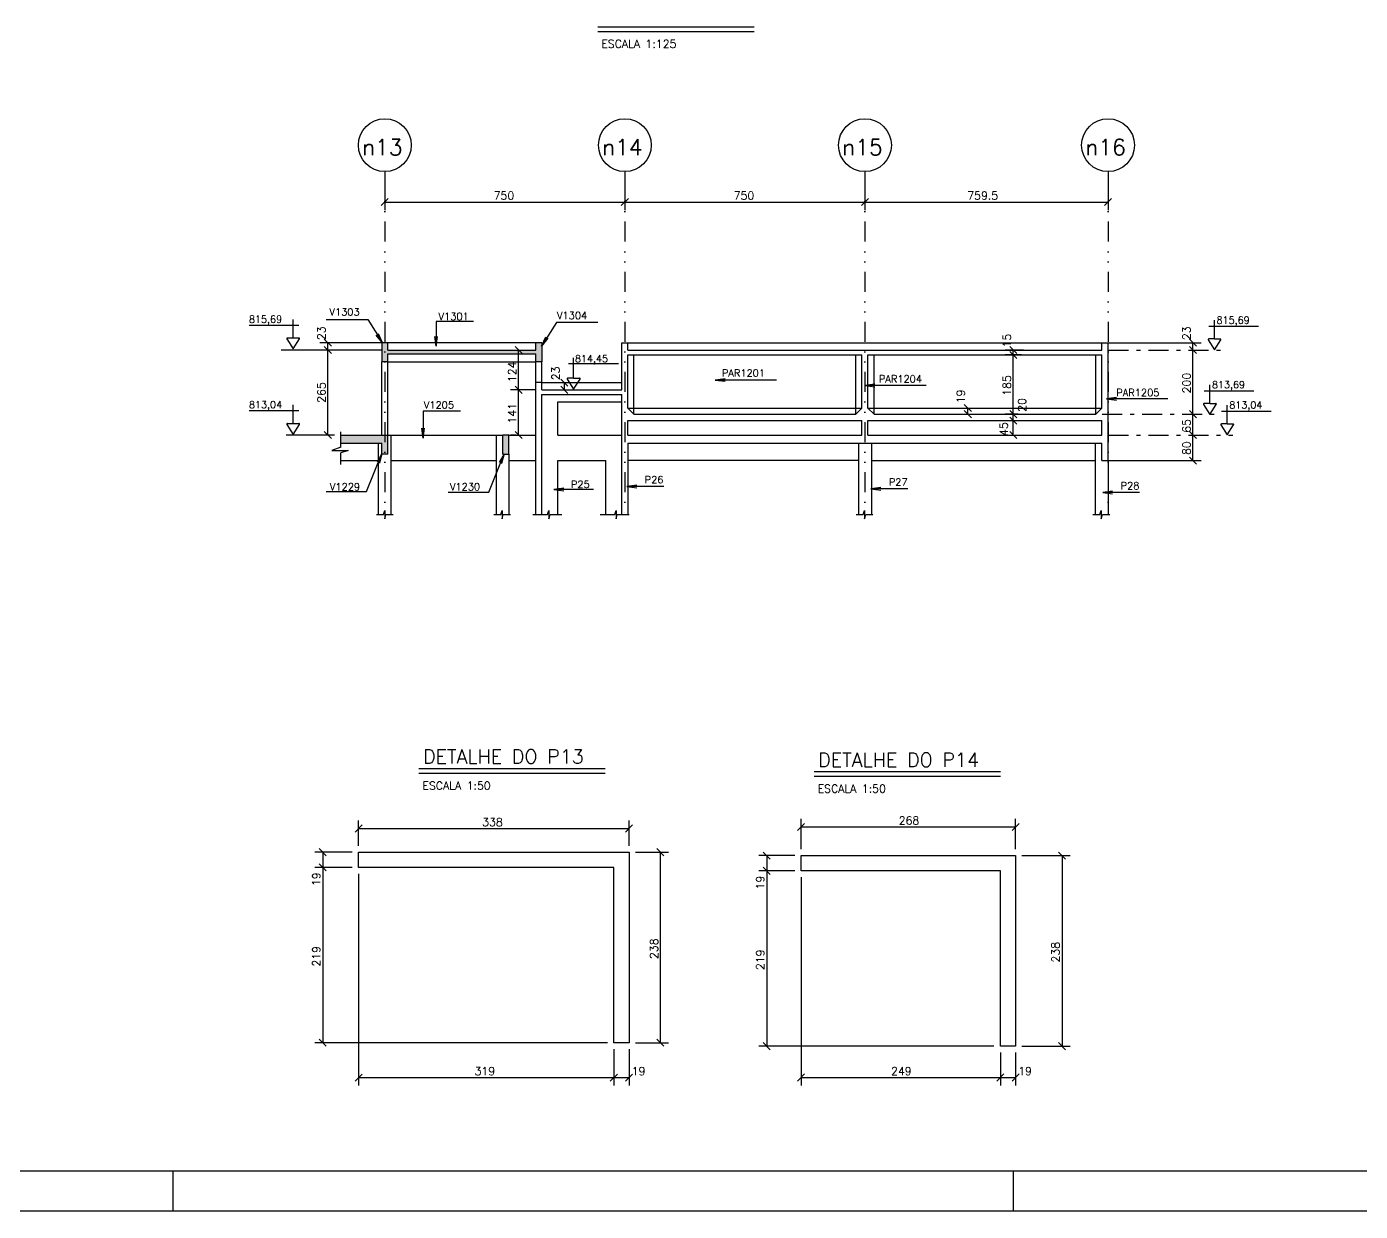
# Model space of a CAD drawing. Extents: x 569026 to 582176, y -496 to 6929.
# Drawn here: x 573843 to 578009, y -496 to 3203 of the extents above; entities that cross this region are included whole.
import ezdxf

# ---------------------------------------------------------------- set-up
doc = ezdxf.new("R2010")
doc.units = 0
doc.header["$LTSCALE"] = 125
doc.header["$MEASUREMENT"] = 0
doc.linetypes.add('DIVIDE', pattern=[1.25, 0.5, -0.25, 0, -0.25, 0, -0.25])
doc.linetypes.add('ESTILO_TQS_0003', pattern=[1, 0.5, -0.2, 0.1, -0.2])
doc.layers.get('0').update_dxf_attribs({"linetype": 'CONTINUOUS'})
for name, color, linetype in [('204', 14, 'ESTILO_TQS_0003'), ('205', 14, 'DIVIDE'), ('216', 7, 'CONTINUOUS'), ('220', 4, 'CONTINUOUS'), ('221', 5, 'CONTINUOUS'), ('222', 6, 'CONTINUOUS'), ('230', 7, 'CONTINUOUS'), ('238', 11, 'CONTINUOUS'), ('250', 5, 'CONTINUOUS'), ('253', 253, 'CONTINUOUS')]:
    doc.layers.add(name, color=color, linetype=linetype)
doc.styles.get("Standard").update_dxf_attribs({"font": 'ROMANS.SHX'})

msp = doc.modelspace()

# ---------------------------------------------------------------- linework, layer by layer
for p, q in [((574300.9, -496.1), (574300.9, -371.1)), ((576925.9, -496.1), (576925.9, -371.1)), ((582175.9, -496.1), (569025.9, -496.1))]:
    msp.add_line(p, q)
at = {"layer": '204'}
for p, q in [((577222.2, 2193.1), (577587.2, 2193.1)), ((577203.2, 1993.1), (577557.9, 1993.1)), ((577222.2, 1928.1), (577610.8, 1928.1))]:
    msp.add_line(p, q, dxfattribs=at)
at = {"layer": '205'}
for p, q in [((574961.7, 2750.8), (574961.7, 1680.2)), ((575711.7, 2750.8), (575711.7, 1680.2)), ((576461.7, 2750.8), (576461.7, 1680.2)), ((577221.2, 2750.8), (577221.2, 1680.2))]:
    msp.add_line(p, q, dxfattribs=at)
at = {"layer": '216'}
for p, q in [((574950.6, 2644.6), (574972.7, 2666.7)), ((575700.6, 2644.6), (575722.7, 2666.7)), ((575700.6, 2644.6), (575722.7, 2666.7)), ((576450.6, 2644.6), (576472.7, 2666.7)), ((576450.6, 2644.6), (576472.7, 2666.7)), ((577210.1, 2644.6), (577232.2, 2666.7)), ((574794.8, 2205.1), (574772.7, 2227.2)), ((577497.6, 2205.1), (577475.6, 2227.2)), ((574794.8, 2182.1), (574772.7, 2204.2)), ((574794.8, 2182.1), (574772.7, 2204.2)), ((575390.9, 2182.1), (575368.8, 2204.2)), ((576936.1, 2182.1), (576914, 2204.2)), ((576936.1, 2167.1), (576914, 2189.2)), ((576936.1, 2167.1), (576914, 2189.2)), ((577497.6, 2182.1), (577475.6, 2204.2)), ((577497.6, 2182.1), (577475.6, 2204.2)), ((575511.1, 2102.2), (575533.2, 2080.1)), ((575390.9, 2058.1), (575368.8, 2080.2)), ((575390.9, 2058.1), (575368.8, 2080.2)), ((575511.1, 2080.2), (575533.2, 2058.1)), ((576794.1, 2001.1), (576772, 2023.2)), ((576794.1, 1982.1), (576772, 2004.2)), ((576936.1, 1982.1), (576914, 2004.2)), ((576936.1, 1982.1), (576914, 2004.2)), ((577497.6, 1982.1), (577475.6, 2004.2)), ((577497.6, 1982.1), (577475.6, 2004.2)), ((576936.1, 1962.1), (576914, 1984.2)), ((576936.1, 1962.1), (576914, 1984.2)), ((574794.8, 1917.1), (574772.7, 1939.2)), ((575390.9, 1917.1), (575368.8, 1939.2)), ((576936.1, 1917.1), (576914, 1939.2)), ((577497.6, 1917.1), (577475.6, 1939.2)), ((577497.6, 1917.1), (577475.6, 1939.2)), ((577497.6, 1837.1), (577475.6, 1859.2)), ((574868.6, 688.3), (574890.7, 710.4)), ((575713.6, 688.3), (575735.7, 710.4)), ((576251.2, 693.2), (576273.3, 715.3)), ((576921.2, 693.2), (576943.3, 715.3)), ((574756.6, 636.4), (574778.7, 614.3)), ((575833.7, 614.3), (575811.6, 636.4)), ((576143.6, 625.7), (576165.7, 603.6)), ((577066.4, 625.7), (577088.5, 603.6)), ((574756.6, 588.9), (574778.7, 566.8)), ((574756.6, 588.9), (574778.7, 566.8)), ((576143.6, 578.2), (576165.7, 556.1)), ((576143.6, 578.2), (576165.7, 556.1)), ((574756.6, 41.4), (574778.7, 19.3)), ((575833.7, 19.3), (575811.6, 41.4)), ((576143.6, 30.7), (576165.7, 8.6)), ((577066.4, 30.7), (577088.5, 8.6)), ((574868.6, -89.6), (574890.7, -67.5)), ((575666.1, -89.6), (575688.2, -67.5)), ((575666.1, -89.6), (575688.2, -67.5)), ((575713.6, -89.6), (575735.7, -67.5)), ((576251.2, -89.4), (576273.3, -67.3)), ((576873.7, -89.4), (576895.8, -67.3)), ((576873.7, -89.4), (576895.8, -67.3)), ((576921.2, -89.4), (576943.3, -67.3))]:
    msp.add_line(p, q, dxfattribs=at)
at = {"layer": '220'}
for p, q in [((574971.2, 2216.1), (574952.2, 2216.1)), ((574952.2, 2216.1), (574952.2, 2156.1)), ((574971.2, 2193.1), (574971.2, 2216.1)), ((575452.2, 2216.1), (575433.2, 2216.1)), ((575433.2, 2193.1), (575433.2, 2216.1)), ((575452.2, 2216.1), (575452.2, 2156.1)), ((575702.2, 2216.1), (575721.2, 2216.1)), ((575702.2, 2069.1), (575702.2, 2216.1)), ((575721.2, 2193.1), (575721.2, 2216.1)), ((577202.2, 2216.1), (577221.2, 2216.1)), ((577202.2, 2193.1), (577202.2, 2216.1)), ((577221.2, 1848.1), (577221.2, 2216.1)), ((574971.2, 2193.1), (575433.2, 2193.1)), ((574971.2, 2181.1), (575433.2, 2181.1)), ((574971.2, 2156.1), (574971.2, 2181.1)), ((575433.2, 2156.1), (575433.2, 2181.1)), ((575721.2, 2193.1), (576452.2, 2193.1)), ((575721.2, 2178.1), (576452.2, 2178.1)), ((575721.2, 2012.1), (575721.2, 2178.1)), ((576452.2, 2193.1), (577202.2, 2193.1)), ((576452.2, 2012.1), (576452.2, 2178.1)), ((576471.2, 2178.1), (577202.2, 2178.1)), ((576471.2, 2012.1), (576471.2, 2178.1)), ((577202.2, 2012.1), (577202.2, 2178.1)), ((574971.2, 2156.1), (574952.2, 2156.1)), ((575452.2, 2156.1), (575433.2, 2156.1)), ((575452.2, 2092.1), (575433.2, 2092.1)), ((575433.2, 1680.2), (575433.2, 2092.1)), ((575452.2, 2069.1), (575452.2, 2092.1)), ((575452.2, 2069.1), (575702.2, 2069.1)), ((575452.2, 2054.1), (575702.2, 2054.1)), ((575452.2, 1680.2), (575452.2, 2054.1)), ((575702.2, 1680.2), (575702.2, 2054.1)), ((575740.2, 1993.1), (575721.2, 2012.1)), ((576433.2, 1993.1), (576452.2, 2012.1)), ((576490.2, 1993.1), (576471.2, 2012.1)), ((577183.2, 1993.1), (577202.2, 2012.1)), ((575721.2, 1928.1), (575721.2, 1973.1)), ((575721.2, 1973.1), (576452.2, 1973.1)), ((575740.2, 1993.1), (576433.2, 1993.1)), ((576452.2, 1928.1), (576452.2, 1973.1)), ((576471.2, 1973.1), (577202.2, 1973.1)), ((576471.2, 1928.1), (576471.2, 1973.1)), ((576490.2, 1993.1), (577183.2, 1993.1)), ((577202.2, 1928.1), (577202.2, 1973.1)), ((574824, 1928.1), (574971.2, 1928.1)), ((574971.2, 1868.1), (574971.2, 1928.1)), ((575330.2, 1868.1), (575330.2, 1928.1)), ((575349.2, 1928.1), (575330.2, 1928.1)), ((575349.2, 1868.1), (575349.2, 1928.1)), ((575721.2, 1928.1), (576452.2, 1928.1)), ((576471.2, 1928.1), (577202.2, 1928.1)), ((574824, 1903.1), (574952.2, 1903.1)), ((574952.2, 1868.1), (574952.2, 1903.1)), ((575721.2, 1903.1), (575721.2, 1680.2)), ((575721.2, 1903.1), (577202.2, 1903.1)), ((577202.2, 1848.1), (577202.2, 1903.1)), ((574971.2, 1868.1), (574952.2, 1868.1)), ((575330.2, 1868.1), (575349.2, 1868.1)), ((577202.2, 1848.1), (577221.2, 1848.1))]:
    msp.add_line(p, q, dxfattribs=at)
for points in [[(575724.6, 625.3), (575724.6, 30.3), (575677.1, 30.3), (575677.1, 577.8), (574879.6, 577.8), (574879.6, 625.3), (575724.6, 625.3)], [(576932.3, 614.6), (576932.3, 19.6), (576884.8, 19.6), (576884.8, 567.1), (576262.3, 567.1), (576262.3, 614.6), (576932.3, 614.6)]]:
    msp.add_lwpolyline(points, dxfattribs=at)
at = {"layer": '221'}
for p, q in [((575627.1, 3188.2), (576115.7, 3188.2)), ((575068.3, 871.8), (575650.3, 871.8)), ((576302.9, 862.3), (576884.9, 862.3))]:
    msp.add_line(p, q, dxfattribs=at)
for centre in [(574961.7, 2833.3), (575711.7, 2833.3), (576461.7, 2833.3), (577221.2, 2833.3)]:
    msp.add_circle(centre, 82.5, dxfattribs=at)
at = {"layer": '222'}
for p, q in [((575627.1, 3203.2), (576115.7, 3203.2)), ((575068.3, 886.8), (575650.3, 886.8)), ((576302.9, 877.3), (576884.9, 877.3)), ((582050.9, -371.1), (569338.4, -371.1))]:
    msp.add_line(p, q, dxfattribs=at)
at = {"layer": '230'}
for p, q in [((574538.1, 2271.1), (574693.6, 2271.1)), ((574675.4, 2231.1), (574675.4, 2289.3)), ((577535.6, 2268), (577691.1, 2268)), ((577553.8, 2228), (577553.8, 2286.2)), ((574655.5, 2228), (574675.4, 2196.7)), ((574657.2, 2231.1), (574675.4, 2231.1)), ((574675.4, 2231.1), (574693.6, 2231.1)), ((574675.4, 2196.7), (574695.3, 2228)), ((577533.9, 2224.9), (577553.8, 2193.6)), ((577553.8, 2228), (577535.6, 2228)), ((577553.8, 2228), (577572, 2228)), ((577553.8, 2193.6), (577573.7, 2224.9)), ((575551.7, 2105.4), (575551.7, 2169.6)), ((575535.7, 2151.7), (575691.3, 2151.7)), ((575531.8, 2102.4), (575551.7, 2071)), ((575551.7, 2105.4), (575533.5, 2105.4)), ((575551.7, 2105.4), (575569.9, 2105.4)), ((575551.7, 2071), (575571.6, 2102.4)), ((577539.4, 2026.4), (577539.4, 2084.6)), ((577521.2, 2066.4), (577676.7, 2066.4)), ((574538.1, 2004.2), (574693.6, 2004.2)), ((574675.4, 1964.2), (574675.4, 2022.4)), ((577519.5, 2023.3), (577539.4, 1991.9)), ((577539.4, 2026.4), (577521.2, 2026.4)), ((577539.4, 2026.4), (577557.6, 2026.4)), ((577539.4, 1991.9), (577559.3, 2023.3)), ((577575.4, 2002.7), (577730.9, 2002.7)), ((577593.6, 1962.7), (577593.6, 2020.9)), ((574655.5, 1961.1), (574675.4, 1929.7)), ((574657.2, 1964.2), (574675.4, 1964.2)), ((574675.4, 1964.2), (574693.6, 1964.2)), ((574675.4, 1929.7), (574695.3, 1961.1)), ((577573.7, 1959.7), (577593.6, 1928.3)), ((577593.6, 1962.7), (577575.4, 1962.7)), ((577593.6, 1962.7), (577611.8, 1962.7)), ((577593.6, 1928.3), (577613.5, 1959.7))]:
    msp.add_line(p, q, dxfattribs=at)
for centre, start, end in [((574657.2, 2229.1), 90, 212.3723), ((574693.6, 2229.1), 327.623, 90), ((577535.6, 2226), 90, 212.377), ((577572, 2226), 327.6277, 90), ((575533.5, 2103.4), 90, 212.377), ((575569.9, 2103.4), 327.6277, 90), ((577521.2, 2024.4), 90, 212.377), ((577557.6, 2024.4), 327.6277, 90), ((574657.2, 1962.2), 90, 212.3723), ((574693.6, 1962.2), 327.623, 90), ((577575.4, 1960.7), 90, 212.377), ((577611.8, 1960.7), 327.6277, 90)]:
    msp.add_arc(centre, 2, start, end, dxfattribs=at)
at = {"layer": '238'}
for p, q in [((575433.2, 2216.1), (574971.2, 2216.1)), ((575721.2, 2216.1), (576452.2, 2216.1)), ((576452.2, 2216.1), (577202.2, 2216.1)), ((575740.2, 1993.1), (575740.2, 2178.1)), ((576433.2, 1993.1), (576433.2, 2178.1)), ((576490.2, 1993.1), (576490.2, 2178.1)), ((577183.2, 1993.1), (577183.2, 2178.1)), ((574952.2, 1928.1), (574952.2, 2156.1)), ((574971.2, 1928.1), (574971.2, 2156.1)), ((574971.2, 2156.1), (575433.2, 2156.1)), ((575433.2, 2092.1), (575433.2, 2156.1)), ((575452.2, 2092.1), (575452.2, 2156.1)), ((575452.2, 2092.1), (575702.2, 2092.1)), ((575502.2, 1928.1), (575502.2, 2032.1)), ((575502.2, 2032.1), (575702.2, 2032.1)), ((575721.2, 2012.1), (576452.2, 2012.1)), ((576471.2, 2012.1), (577202.2, 2012.1)), ((574971.2, 1928.1), (575330.2, 1928.1)), ((574981.7, 1680.2), (574981.7, 1928.1)), ((575309.2, 1928.1), (575309.2, 1680.2)), ((575349.2, 1928.1), (575433.2, 1928.1)), ((575502.2, 1928.1), (575702.2, 1928.1)), ((574941.7, 1680.2), (574941.7, 1903.1)), ((576441.7, 1903.1), (576441.7, 1680.2)), ((576481.7, 1903.1), (576481.7, 1680.2)), ((577181.2, 1903.1), (577181.2, 1680.2)), ((574824, 1848.1), (574941.7, 1848.1)), ((574981.7, 1848.1), (575309.2, 1848.1)), ((575349.2, 1868.1), (575349.2, 1680.2)), ((575349.2, 1848.1), (575433.2, 1848.1)), ((575502.2, 1680.2), (575502.2, 1848.1)), ((575502.2, 1848.1), (575652.2, 1848.1)), ((575652.2, 1680.2), (575652.2, 1848.1)), ((576441.7, 1848.1), (575721.2, 1848.1)), ((576481.7, 1848.1), (577181.2, 1848.1)), ((577221.2, 1848.1), (577221.2, 1680.2))]:
    msp.add_line(p, q, dxfattribs=at)
at = {"layer": '250'}
for p, q in [((574961.7, 2730.8), (574961.7, 2630.7)), ((575711.7, 2730.8), (575711.7, 2630.7)), ((576461.7, 2730.8), (576461.7, 2630.7)), ((577221.2, 2730.8), (577221.2, 2630.7)), ((574961.7, 2655.7), (575711.7, 2655.7)), ((575711.7, 2655.7), (576461.7, 2655.7)), ((576461.7, 2655.7), (577221.2, 2655.7)), ((574951.2, 2216.1), (574758.7, 2216.1)), ((574783.7, 2193.1), (574783.7, 2216.1)), ((577222.2, 2216.1), (577511.6, 2216.1)), ((577486.6, 2193.1), (577486.6, 2216.1)), ((574951.2, 2193.1), (574637.4, 2193.1)), ((574783.7, 1928.1), (574783.7, 2193.1)), ((575379.8, 2069.1), (575379.8, 2193.1)), ((575393.3, 2193.1), (575404.8, 2193.1)), ((576957.5, 2193.1), (576900.1, 2193.1)), ((576950.8, 2178.1), (576900.1, 2178.1)), ((576925.1, 2178.1), (576925.1, 2193.1)), ((576925.1, 1993.1), (576925.1, 2178.1)), ((577486.6, 1993.1), (577486.6, 2193.1)), ((575502.5, 2091.1), (575497.1, 2091.1)), ((575522.1, 2091.1), (575522.1, 2069.1)), ((575432.2, 2069.1), (575354.8, 2069.1)), ((575379.8, 1928.1), (575379.8, 2069.1)), ((576783.1, 1993.1), (576783.1, 2012.1)), ((576802.3, 1993.1), (576808.1, 1993.1)), ((576940, 1993.1), (576900.1, 1993.1)), ((576925.1, 1973.1), (576925.1, 1993.1)), ((576925.1, 1928.1), (576925.1, 1973.1)), ((577486.6, 1928.1), (577486.6, 1993.1)), ((574804, 1928.1), (574653.6, 1928.1)), ((574824, 1889.7), (574824, 1937.8)), ((575372.4, 1928.1), (575354.8, 1928.1)), ((576908.4, 1928.1), (576900.1, 1928.1)), ((577486.6, 1848.1), (577486.6, 1928.1)), ((574824, 1889.7), (574796.2, 1879.5)), ((574796.2, 1879.5), (574847.2, 1879.5)), ((574847.2, 1879.5), (574824, 1872.7)), ((574824, 1836.2), (574824, 1872.7)), ((577222.2, 1848.1), (577511.6, 1848.1)), ((574935.6, 1680.2), (574957.5, 1680.2)), ((574957.5, 1680.2), (574961.7, 1692.4)), ((574961.7, 1692.4), (574961.7, 1666.5)), ((574961.7, 1666.5), (574965.4, 1680.2)), ((574965.4, 1680.2), (574988, 1680.2)), ((575301.8, 1680.2), (575323.7, 1680.2)), ((575323.7, 1680.2), (575327.9, 1692.4)), ((575327.9, 1692.4), (575327.9, 1666.5)), ((575327.9, 1666.5), (575331.6, 1680.2)), ((575331.6, 1680.2), (575354.3, 1680.2)), ((575424, 1680.2), (575470, 1680.2)), ((575470, 1680.2), (575474.2, 1692.4)), ((575474.2, 1692.4), (575474.2, 1666.5)), ((575474.2, 1666.5), (575477.9, 1680.2)), ((575477.9, 1680.2), (575514.6, 1680.2)), ((575634.1, 1680.2), (575680.1, 1680.2)), ((575680.1, 1680.2), (575684.3, 1692.4)), ((575684.3, 1692.4), (575684.3, 1666.5)), ((575684.3, 1666.5), (575688, 1680.2)), ((575688, 1680.2), (575724.7, 1680.2)), ((576434.3, 1680.2), (576456.2, 1680.2)), ((576456.2, 1680.2), (576460.4, 1692.4)), ((576460.4, 1692.4), (576460.4, 1666.5)), ((576460.4, 1666.5), (576464.1, 1680.2)), ((576464.1, 1680.2), (576486.8, 1680.2)), ((577173.8, 1680.2), (577195.7, 1680.2)), ((577195.7, 1680.2), (577199.9, 1692.4)), ((577199.9, 1692.4), (577199.9, 1666.5)), ((577199.9, 1666.5), (577203.6, 1680.2)), ((577203.6, 1680.2), (577226.3, 1680.2)), ((574879.6, 645.3), (574879.6, 724.3)), ((575724.6, 645.3), (575724.6, 724.3)), ((576262.3, 634.6), (576262.3, 729.3)), ((576932.3, 634.6), (576932.3, 729.3)), ((574879.6, 699.3), (575724.6, 699.3)), ((576262.3, 704.3), (576932.3, 704.3)), ((574859.6, 625.3), (574742.7, 625.3)), ((574767.7, 625.3), (574767.7, 577.8)), ((575744.6, 625.3), (575847.7, 625.3)), ((575822.7, 30.3), (575822.7, 625.3)), ((576242.3, 614.6), (576129.7, 614.6)), ((576154.7, 614.6), (576154.7, 567.1)), ((576952.3, 614.6), (577102.4, 614.6)), ((577077.4, 614.6), (577077.4, 19.6)), ((574859.6, 577.8), (574742.7, 577.8)), ((574767.7, 577.8), (574767.7, 30.3)), ((574879.6, 557.8), (574879.6, -103.5)), ((576242.3, 567.1), (576129.7, 567.1)), ((576154.7, 567.1), (576154.7, 19.6)), ((576262.3, 547.1), (576262.3, -103.3)), ((575657.1, 30.3), (574742.7, 30.3)), ((575677.1, 10.3), (575677.1, -103.5)), ((575724.6, 10.3), (575724.6, -103.5)), ((575744.6, 30.3), (575847.7, 30.3)), ((576864.8, 19.6), (576129.7, 19.6)), ((576952.3, 19.6), (577102.4, 19.6)), ((576884.8, -0.4), (576884.8, -103.3)), ((576932.3, -0.4), (576932.3, -103.3)), ((574879.6, -78.5), (575677.1, -78.5)), ((575677.1, -78.5), (575724.6, -78.5)), ((576262.3, -78.3), (576884.8, -78.3)), ((576884.8, -78.3), (576932.3, -78.3))]:
    msp.add_line(p, q, dxfattribs=at)
for points in [[(574778.5, 2289.3), (574908.3, 2289.3), (574954.8, 2215.5), (574934.8, 2239.5), (574954.8, 2215.5), (574941.7, 2243.9)], [(575238.8, 2282.8), (575122.2, 2282.8), (575122.2, 2205.1), (575118.2, 2236.1), (575122.2, 2205.1), (575126.3, 2236.1)], [(575627.6, 2279.8), (575497.8, 2279.8), (575451.4, 2206), (575471.3, 2230), (575451.4, 2206), (575464.4, 2234.3)], [(576185.3, 2099.8), (575994.3, 2099.8), (576025.3, 2103.9), (575994.3, 2099.8), (576025.3, 2095.7)], [(576652.5, 2082.5), (576461.5, 2082.5), (576492.5, 2086.6), (576461.5, 2082.5), (576492.5, 2078.4)], [(577407.6, 2040.6), (577216.5, 2040.6), (577247.5, 2044.7), (577216.5, 2040.6), (577247.5, 2036.5)], [(575198.2, 2002.2), (575081.7, 2002.2), (575081.7, 1918.5), (575077.6, 1949.5), (575081.7, 1918.5), (575085.7, 1949.5)], [(574778.4, 1751.6), (574904.9, 1751.6), (574952.6, 1870.8), (574944.9, 1840.5), (574952.6, 1870.8), (574937.3, 1843.6)], [(575159.8, 1750), (575286.4, 1750), (575334.1, 1869.2), (575326.3, 1838.9), (575334.1, 1869.2), (575318.8, 1841.9)], [(575613.4, 1757.5), (575489.6, 1757.5), (575520.6, 1761.6), (575489.6, 1757.5), (575520.6, 1753.5)], [(575832.9, 1767.3), (575717.8, 1767.3), (575748.8, 1771.4), (575717.8, 1767.3), (575748.8, 1763.2)], [(576595.4, 1759.6), (576480.3, 1759.6), (576511.3, 1763.7), (576480.3, 1759.6), (576511.3, 1755.5)], [(577319.6, 1748.1), (577204.5, 1748.1), (577235.5, 1752.2), (577204.5, 1748.1), (577235.5, 1744)]]:
    msp.add_lwpolyline(points, dxfattribs=at)
at = {"layer": '253'}
for points in [[(574952.2, 2156.1), (574952.2, 2216.1), (574971.2, 2156.1)], [(574952.2, 2216.1), (574971.2, 2216.1), (574971.2, 2156.1)], [(574971.2, 2216.1), (574971.2, 2193.1), (574971.2, 2181.1)], [(574971.2, 2216.1), (574971.2, 2181.1), (574971.2, 2156.1)], [(575433.2, 2193.1), (575433.2, 2216.1), (575433.2, 2181.1)], [(575433.2, 2181.1), (575433.2, 2216.1), (575433.2, 2156.1)], [(575433.2, 2216.1), (575452.2, 2216.1), (575433.2, 2156.1)], [(575433.2, 2156.1), (575452.2, 2216.1), (575452.2, 2156.1)], [(574971.2, 2193.1), (575433.2, 2193.1), (574971.2, 2181.1)], [(574971.2, 2181.1), (575433.2, 2193.1), (575433.2, 2181.1)], [(574971.2, 1928.1), (574952.2, 1903.1), (574824, 1903.1)], [(574971.2, 1928.1), (574824, 1903.1), (574824, 1928.1)], [(574971.2, 1928.1), (574971.2, 1868.1), (574952.2, 1868.1)], [(574971.2, 1928.1), (574952.2, 1868.1), (574952.2, 1903.1)], [(575349.2, 1928.1), (575330.2, 1928.1), (575349.2, 1868.1)], [(575330.2, 1928.1), (575330.2, 1868.1), (575349.2, 1868.1)], [(575349.2, 1868.1), (575349.2, 1868.1), (575330.2, 1868.1)]]:
    msp.add_solid(points, dxfattribs=at)

# ---------------------------------------------------------------- texts
for s, p in [('815,69', (574537.3, 2278.8)), ('815,69', (577560, 2275.7)), ('814,45', (575555.5, 2155.2)), ('813,69', (577545.6, 2074)), ('813,04', (574537.3, 2011.8)), ('813,04', (577599.8, 2010.4))]:
    msp.add_text(s, height=22).set_placement(p)
at = {"layer": '216'}
for s, height, p in [('ESCALA 1:125', 25, (575638.1, 3137.1)), ('750', 25, (575301.7, 2663.2)), ('750', 25, (576051.7, 2663.2)), ('759.5', 25, (576781.4, 2663.2)), ('V1303', 22.5, (574788.6, 2300.9)), ('V1301', 22.5, (575129.5, 2287.1)), ('V1304', 22.5, (575499.4, 2290.1)), ('PAR1201', 22.5, (576014.7, 2110.4)), ('PAR1204', 22.5, (576504.9, 2092)), ('PAR1205', 22.5, (577246.8, 2049.3)), ('V1205', 22.5, (575083.4, 2010.7)), ('P26', 22.5, (575773.7, 1777.5)), ('P27', 22.5, (576536.2, 1769.9)), ('V1229', 22.5, (574790.1, 1754.8)), ('V1230', 22.5, (575165.1, 1755.2)), ('P25', 22.5, (575543.1, 1762.8)), ('P28', 22.5, (577260.4, 1758.4)), ('ESCALA 1:50', 25, (575079.3, 820.7)), ('ESCALA 1:50', 25, (576313.9, 811.2)), ('338', 25, (575265.9, 706.8)), ('268', 25, (576567.3, 711.8)), ('319', 25, (575242.1, -71)), ('19', 25, (575733, -71)), ('249', 25, (576543.5, -70.8)), ('19', 25, (576940.6, -70.8))]:
    msp.add_text(s, height=height, dxfattribs=at).set_placement(p)
for s, p in [('23', (574776.2, 2224.4)), ('23', (577479.1, 2224.4)), ('15', (576917.6, 2201.4)), ('124', (575372.3, 2093.1)), ('23', (575507.9, 2098.8)), ('265', (574776.2, 2028.6)), ('185', (576917.6, 2050.6)), ('200', (577479.1, 2058.1)), ('19', (576773.7, 2027.1)), ('141', (575372.3, 1963.6)), ('20', (576965, 2000.5)), ('45', (576907.7, 1925.2)), ('65', (577479.1, 1935.1)), ('80', (577479.1, 1865.6)), ('19', (574760.2, 519.5)), ('19', (576147.2, 508.8)), ('238', (575815.2, 291.6)), ('238', (577069.9, 280.9)), ('219', (574760.2, 267.8)), ('219', (576147.2, 257.1))]:
    msp.add_text(s, height=25, rotation=90, dxfattribs=at).set_placement(p)
at = {"layer": '220'}
for s, p in [('n13', (574890.7, 2801.8)), ('n14', (575640.7, 2801.8)), ('n15', (576390.7, 2801.8)), ('n16', (577150.2, 2801.8))]:
    msp.add_text(s, height=50, dxfattribs=at).set_placement(p)
at = {"layer": '222'}
for s, p in [('DETALHE DO P13', (575080.8, 901.8)), ('DETALHE DO P14', (576315.4, 892.3))]:
    msp.add_text(s, height=43.75, dxfattribs=at).set_placement(p)

doc.saveas('drawing.dxf')
